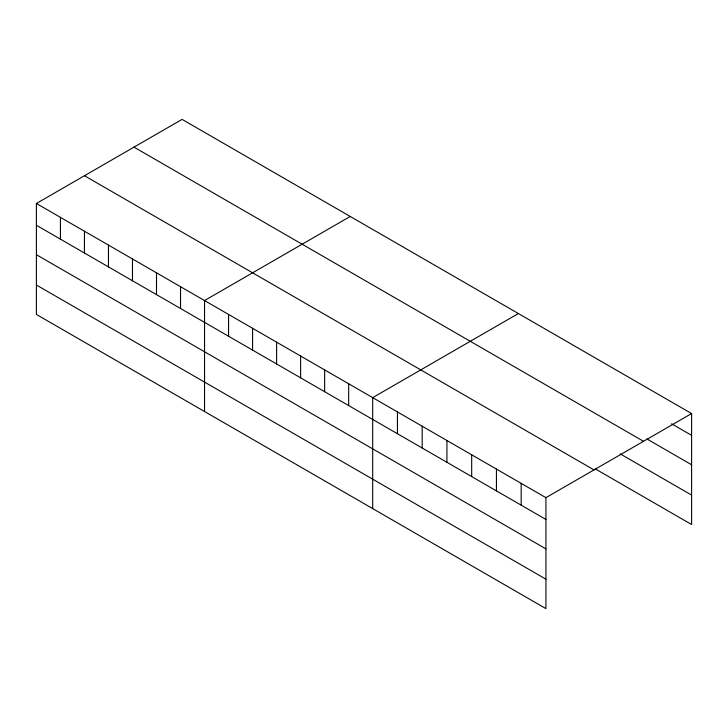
<?xml version="1.0" encoding="UTF-8"?>
<svg xmlns="http://www.w3.org/2000/svg" width="728" height="728" viewBox="0 0 728 728"><rect width="100%" height="100%" fill="white"/><g stroke="black" fill="none" stroke-linecap="round" stroke-linejoin="round"><path stroke-width="1.09" d="M36.4 203.485L545.927 497.661L545.927 608.617L36.4 314.441L36.4 203.485L182.073 119.383L691.6 413.559L691.6 524.515L595.459 469.005M350.214 216.462L204.541 300.564L204.541 411.52M518.363 313.541L372.691 397.643L372.691 508.599M545.927 497.661L691.6 413.559M671.607 423.805L691.6 435.344M646.864 438.939L691.6 464.773M133.998 147.138L643.525 441.314M620.211 453.872L691.6 495.085M84.475 175.739L594.003 469.906M36.4 225.28L545.927 519.455M36.4 254.7L545.927 548.876M36.4 285.021L545.927 579.188M521.175 483.374L521.175 505.159M496.432 469.087L496.432 490.872M471.68 454.8L471.68 476.585M446.937 440.513L446.937 462.298M422.185 426.217L422.185 448.011M397.433 411.93L397.433 433.724M348.666 383.774L348.666 405.56M324.642 369.906L324.642 391.691M300.628 356.038L300.628 377.832M276.604 342.169L276.604 363.964M252.589 328.301L252.589 350.095M228.565 314.432L228.565 336.227M180.526 286.696L180.526 308.49M156.502 272.827L156.502 294.622M132.478 258.959L132.478 280.753M108.463 245.09L108.463 266.885M84.439 231.222L84.439 253.016M60.424 217.353L60.424 239.148"/></g></svg>
